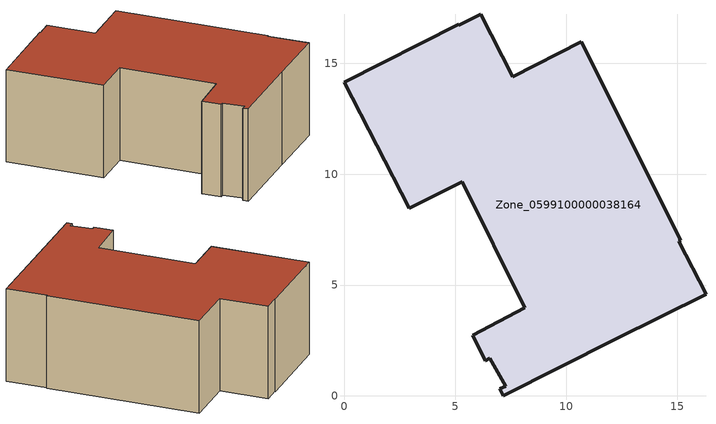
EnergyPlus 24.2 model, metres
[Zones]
Zone_0599100000038164
 floor ground (C_G): 7.27,0.45 6.54,1.69 6.36,1.59 5.78,2.73 8.13,3.99 5.3,9.66 2.91,8.47 0,14.15 5.15,16.77 5.14,16.71 6.15,17.22 7.59,14.4 10.67,15.97 15.17,7.03 15.08,6.98 16.3,4.59 12.22,2.55 7.15,0 6.99,0.32 z2.92
 wall outside (C_F): 5.15,16.77 0,14.15 2.91,8.47 5.3,9.66 8.13,3.99 5.78,2.73 6.36,1.59 6.54,1.69 7.27,0.45 6.99,0.32 7.15,0 12.22,2.55 16.3,4.59 15.08,6.98 15.17,7.03 10.67,15.97 7.59,14.4 6.15,17.22 5.14,16.71 5.15,16.77 z2.92:9.14
 roof outside (C_R): 6.54,1.69 7.27,0.45 6.99,0.32 7.15,0 12.22,2.55 16.3,4.59 15.08,6.98 15.17,7.03 10.67,15.97 7.59,14.4 6.15,17.22 5.14,16.71 5.15,16.77 0,14.15 2.91,8.47 5.3,9.66 8.13,3.99 5.78,2.73 6.36,1.59 z9.14
[BUILDING]
Pand.0599100000038164: North Axis=0; Terrain=City; Loads Convergence Tolerance Value=0.04; Temperature Convergence Tolerance Value=0.4; Solar Distribution=FullExterior; Maximum Number of Warmup Days=25; Minimum Number of Warmup Days=1
[Site:Location]
Rotterdam.The.Hague.AP_ZH_NLD Design_Conditions: Latitude=51.96; Longitude=4.45; Time Zone=1; Elevation=-4.5
[SITE:GROUNDTEMPERATURE:BUILDINGSURFACE]
18, 18, 18, 18, 18, 18, 18, 18, 18, 18, 18, 18
[MATERIAL] Thermal Absorptance=0.9; Solar Absorptance=0.7; Visible Absorptance=0.7
Name | Roughness | Thickness | Conductivity | Density | Specific Heat
G.D.1965 | MediumSmooth | 0.15 | 1 | 540 | 1210
F.D.1965 | Rough | 0.3 | 0.857143 | 1920 | 840
R.D.1965 | MediumRough | 0.2 | 0.08 | 1500 | 1000
[CONSTRUCTION]
C_G: G.D.1965
C_F: F.D.1965
C_R: R.D.1965
[ZONE]
Zone_0599100000038164: Type=1; Multiplier=1; Ceiling Height=Autocalculate; Volume=Autocalculate; Floor Area=autocalculate; Part of Total Floor Area=Yes
[ZONEINFILTRATION:DESIGNFLOWRATE]
Infil_Zone_0599100000038164: Zone or ZoneList or Space or SpaceList=Zone_0599100000038164; Schedule=AlwaysOn; Design Flow Rate Calculation Method=Flow/Area; Flow Rate per Floor Area=0.0042; Constant Term Coefficient=1; Temperature Term Coefficient=0; Velocity Term Coefficient=0; Velocity Squared Term Coefficient=0
[HVACTEMPLATE:ZONE:IDEALLOADSAIRSYSTEM]
Zone_0599100000038164: Maximum Heating Supply Air Temperature=50; Minimum Cooling Supply Air Temperature=13; Maximum Heating Supply Air Humidity Ratio=0.0156; Minimum Cooling Supply Air Humidity Ratio=0.0077; Heating Limit=NoLimit; Cooling Limit=NoLimit; Dehumidification Control Type=ConstantSensibleHeatRatio; Cooling Sensible Heat Ratio=0.7; Dehumidification Setpoint=60; Humidification Control Type=None; Humidification Setpoint=30; Outdoor Air Method=None; Outdoor Air Flow Rate per Person=0.00944; Outdoor Air Flow Rate per Zone Floor Area=0; Outdoor Air Flow Rate per Zone=0; Demand Controlled Ventilation Type=None; Outdoor Air Economizer Type=NoEconomizer; Heat Recovery Type=None; Sensible Heat Recovery Effectiveness=0.7; Latent Heat Recovery Effectiveness=0.65
[ZONECONTROL:THERMOSTAT]
ThermostatControl_Zone_0599100000038164: Zone or ZoneList=Zone_0599100000038164; Control Type Schedule=DualSetpointControlType; Control 1=Thermostat_Zone_0599100000038164; Temperature Difference Between Cutout And Setpoint=0
[THERMOSTATSETPOINT:DUALSETPOINT]
Thermostat_Zone_0599100000038164: Heating Setpoint Temperature Schedule=HeatingSetpoint_Zone_0599100000038164; Cooling Setpoint Temperature Schedule=CoolingSetpoint_Zone_0599100000038164
[SCHEDULE:COMPACT]
HeatingSetpoint_Zone_0599100000038164: Through: 12/31, For: AllDays, Until: 24:00, 21
CoolingSetpoint_Zone_0599100000038164: Through: 12/31, For: AllDays, Until: 24:00, 24
DualSetpointControlType: Through: 12/31, For: AllDays, Until: 24:00, 4
AlwaysOn: Through: 12/31, For: AllDays, Until: 24:00, 1
